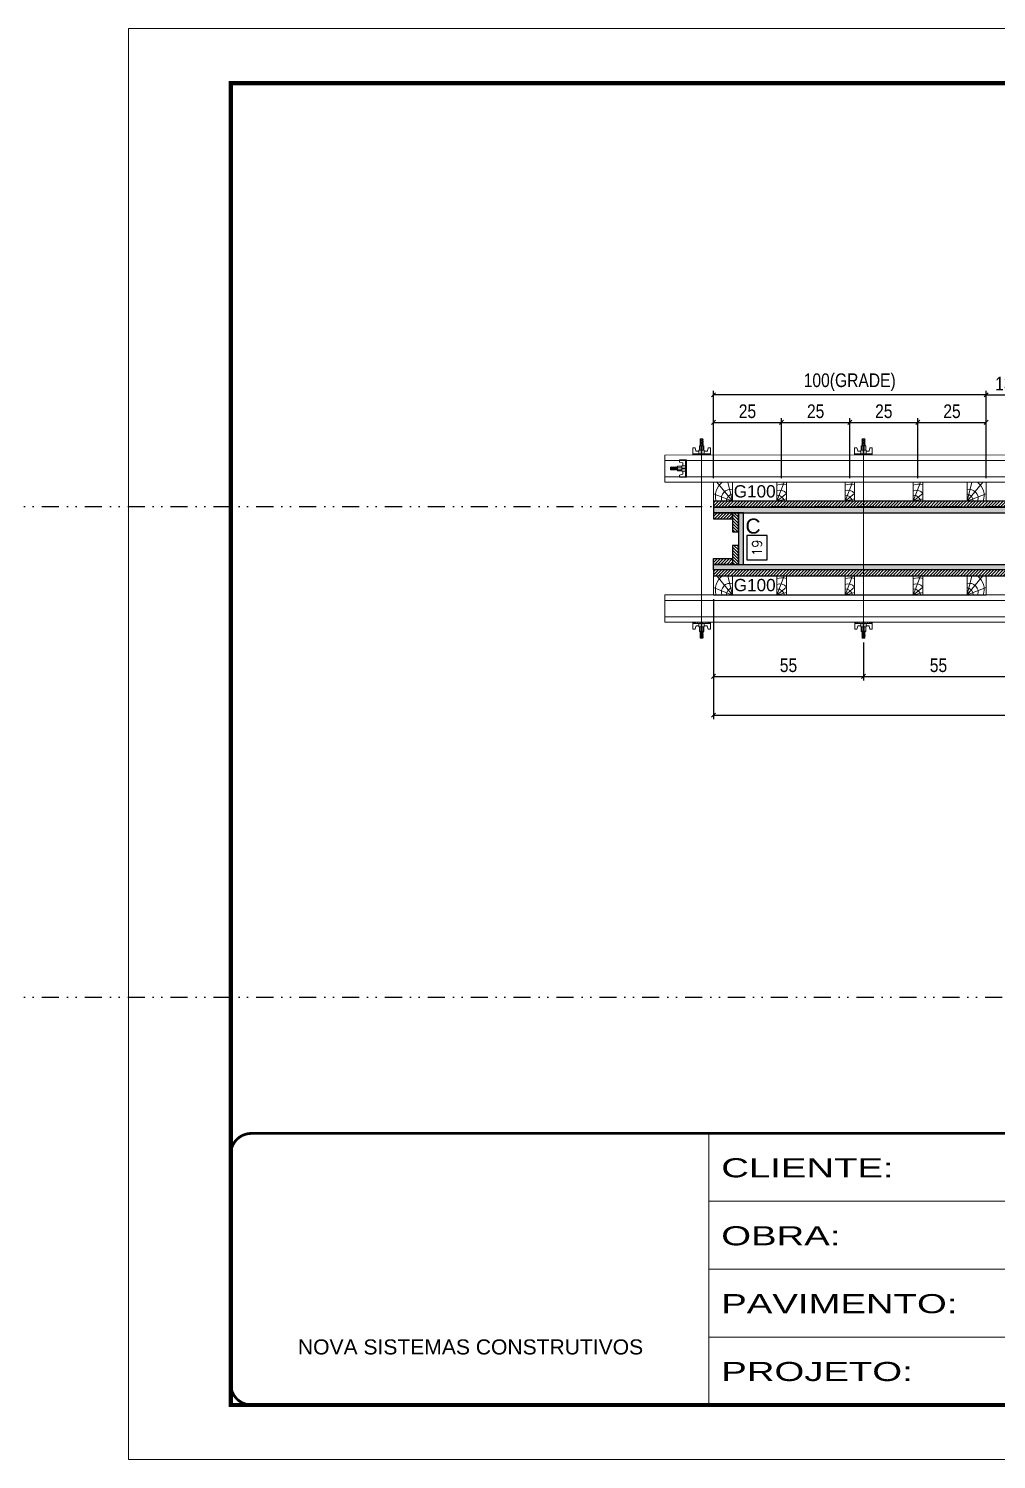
# Model space of a CAD drawing. Extents: x 13513 to 27878, y -21631 to 6985.
# Drawn here: x 15939 to 16648, y 192 to 1242 of the extents above; entities that cross this region are included whole.
import ezdxf
from ezdxf.enums import TextEntityAlignment as Align

# ---------------------------------------------------------------- set-up
doc = ezdxf.new("R2010")
doc.units = 0
for name, pattern in [('CONTINUO', [0]), ('DASHED', [0.75, 0.5, -0.25]), ('DIVIDE2', [0.625, 0.25, -0.125, 0, -0.125, 0, -0.125])]:
    doc.linetypes.add(name, pattern=pattern)
for name, color, linetype in [('CHAPA', 1, 'Continuous'), ('COTA', 241, 'Continuous'), ('Nível', 160, 'Continuous'), ('SARRAFO', 251, 'Continuous'), ('TEXTO_GERAL', 7, 'Continuous')]:
    doc.layers.add(name, color=color, linetype=linetype)
for name, color, linetype, lineweight in [('Folhas', 255, 'Continuous', 9), ('Hachura', 251, 'Continuous', 9), ('Madeira', 126, 'Continuous', 18), ('Perfil Metálico', 224, 'Continuous', 18), ('SARRAFO DE PRESSAO', 251, 'DASHED', 9)]:
    doc.layers.add(name, color=color, linetype=linetype, lineweight=lineweight)
doc.styles.add('ARIAL', font='arial.ttf')
doc.styles.add('COTA TECNICA 2X', font='techl___.ttf', dxfattribs={"height": 10})
doc.styles.add('ROMANS', font='romans.shx')
doc.styles.add('SANSSERIF', font='sas_____.pfb')
doc.styles.add('Tecnologia', font='')
doc.styles.get('Tecnologia').set_extended_font_data('Forgotten Futurist')
doc.dimstyles.new('SECAO PILAR', dxfattribs={"dimtxt": 10, "dimasz": 3, "dimexe": 3, "dimexo": 3, "dimgap": 3, "dimtad": 1, "dimdec": 1, "dimlfac": 0.5, "dimzin": 12, "dimdsep": 46, "dimtxsty": 'COTA TECNICA 2X', "dimblk1": 'OBLIQUE', "dimblk2": 'OBLIQUE', "dimsah": 1, "dimcen": 0.9, "dimclrd": 256, "dimclre": 256, "dimclrt": 256, "dimadec": 1, "dimazin": 3, "dimtfac": 1, "dimtdec": 1, "dimtmove": 0, "dimatfit": 3, "dimfxl": 1, "dimtolj": 1, "dimtzin": 12, "dimarcsym": 0})
doc.dimstyles.new('SECÇÃO 2', dxfattribs={"dimtxt": 7, "dimasz": 6, "dimexe": 0.18, "dimexo": 2, "dimgap": -4, "dimtad": 3, "dimdec": 1, "dimlfac": 0.5, "dimzin": 12, "dimdsep": 46, "dimtxsty": 'ROMANS', "dimblk": 'ARCHTICK', "dimcen": 0.09, "dimse1": 1, "dimse2": 1, "dimsd1": 1, "dimsd2": 1, "dimclrd": 180, "dimclre": 5, "dimclrt": 1, "dimadec": 0, "dimazin": 3, "dimtfac": 1, "dimtdec": 1, "dimtofl": 0, "dimtmove": 0, "dimatfit": 3, "dimldrblk": 'ARCHTICK', "dimfxl": 1, "dimtolj": 1, "dimtzin": 0, "dimarcsym": 0})
pattern_1 = [(225, (7317.0154, -22042.8084), (1.12253202, -1.12253202), [])]

# ---------------------------------------------------------------- blocks, each defined once
blk = doc.blocks.new('9999999999')
at = {"color": 30, "linetype": 'CONTINUO'}
for p, q in [((98564.6, 34230.2), (98564.6, 34429.4)), ((98564.6, 34379.6), (99584, 34379.6)), ((98564.6, 34329.8), (99488, 34329.8)), ((99584, 34329.8), (99488, 34329.8)), ((99488, 34329.8), (99488, 34230.2)), ((98564.6, 34280), (99488, 34280))]:
    blk.add_line(p, q, dxfattribs=at)
at = {"color": 30, "linetype": 'CONTINUO', "const_width": 2}
blk.add_lwpolyline([(99584, 34230.2), (99584, 34414.4, 0.414214), (99569, 34429.4), (98229, 34429.4, 0.414214), (98214, 34414.4), (98214, 34245.2, 0.414214), (98229, 34230.2), (99584, 34230.2)], format="xyb", dxfattribs=at)
at = {"layer": 'Folhas'}
blk.add_lwpolyline([(98139, 34190.2), (99624, 34190.2), (99624, 35240.2), (98139, 35240.2)], close=True, dxfattribs=at)
at = {"layer": 'Folhas', "color": 30, "const_width": 3}
blk.add_lwpolyline([(98214, 34230.2), (99584, 34230.2), (99584, 35200.2), (98214, 35200.2)], close=True, dxfattribs=at)
at = {"color": 7, "linetype": 'Continuous', "ltscale": 5, "style": 'ARIAL'}
for s, height, p in [('SKR', 15.48, (98837.7, 34393.1)), ('LEAF LOEFGREN', 15.483, (98837.7, 34343.3)), ('2° SUBSOLO INFERIOR', 15.483, (98837.7, 34293.5)), ('NOVA SISTEMAS CONSTRUTIVOS', 11.059, (98263.2, 34267.2)), ('PILARES', 15.48, (98837.7, 34243.7))]:
    blk.add_text(s, height=height, dxfattribs=at).set_placement(p)
at = {"layer": 'Folhas', "color": 7, "style": 'Tecnologia', "width": 1.5}
for s, p in [('CLIENTE:', (98573.7, 34397.2)), ('OBRA:', (98573.7, 34347.3)), ('PAVIMENTO:', (98573.7, 34297.5)), ('PROJETO:', (98573.7, 34247.7))]:
    blk.add_text(s, height=14, dxfattribs=at).set_placement(p)
blk = doc.blocks.new('*D1472')
at = {"layer": 'COTA', "color": 180, "lineweight": -2, "transparency": 16777216}
for p, q in [((16480.4, 869.9), (16465.4, 869.9)), ((16465.4, 869.9), (16465.4, 851.9)), ((16480.4, 851.9), (16480.4, 869.9)), ((16465.4, 851.9), (16480.4, 851.9))]:
    blk.add_line(p, q, dxfattribs=at)
at = {"layer": 'Defpoints', "color": 0, "transparency": 16777216}
for p in [(16480.3, 886.6), (16480.3, 848.6), (16484.4, 848.6)]:
    blk.add_point(p, dxfattribs=at)
at = {"layer": 'COTA', "color": 1, "transparency": 16777216, "insert": (16472.9, 860.9), "char_height": 7, "attachment_point": 5, "rotation": 90, "style": 'ROMANS'}
blk.add_mtext('\\A1;19', dxfattribs=at)
blk = doc.blocks.new('_ArchTick')
at = {"color": 0, "linetype": 'ByBlock', "const_width": 0.15}
blk.add_lwpolyline([(-0.5, -0.5), (0.5, 0.5)], dxfattribs=at)
blk = doc.blocks.new('*D1473')
at = {"layer": 'COTA', "color": 180, "lineweight": -2, "transparency": 16777216}
for p, q in [((16769.4, 867.6), (16743.7, 867.6)), ((16743.7, 867.6), (16743.7, 852.6)), ((16769.4, 852.6), (16769.4, 867.6)), ((16743.7, 852.6), (16769.4, 852.6))]:
    blk.add_line(p, q, dxfattribs=at)
at = {"layer": 'Defpoints', "color": 0, "transparency": 16777216}
for p in [(16463, 848.6), (17081, 848.6), (17081, 848.6)]:
    blk.add_point(p, dxfattribs=at)
at = {"layer": 'COTA', "color": 1, "transparency": 16777216, "insert": (16756.6, 860.1), "char_height": 7, "attachment_point": 5, "style": 'ROMANS'}
blk.add_mtext('\\A1;309', dxfattribs=at)
blk = doc.blocks.new('_Oblique')
at = {"color": 0, "linetype": 'ByBlock', "lineweight": -2}
blk.add_line((-0.5, -0.5), (0.5, 0.5), dxfattribs=at)
blk = doc.blocks.new('*D1474')
at = {"layer": 'COTA', "lineweight": -2, "transparency": 16777216}
for p, q in [((16441, 823.2), (16441, 735)), ((17103, 823.2), (17103, 735)), ((16441, 738), (17103, 738))]:
    blk.add_line(p, q, dxfattribs=at)
at = {"layer": 'Defpoints', "color": 0, "transparency": 16777216}
for p in [(16441, 826.2), (17103, 826.2), (17103, 738)]:
    blk.add_point(p, dxfattribs=at)
at = {"layer": 'COTA', "lineweight": -2, "transparency": 16777216, "xscale": 3, "yscale": 3, "zscale": 3, "rotation": 180}
blk.add_blockref('_Oblique', (16441, 738), dxfattribs=at)
at = {"layer": 'COTA', "lineweight": -2, "transparency": 16777216, "xscale": 3, "yscale": 3, "zscale": 3}
blk.add_blockref('_Oblique', (17103, 738), dxfattribs=at)
at = {"layer": 'COTA', "transparency": 16777216, "insert": (16772, 746.3), "char_height": 10, "attachment_point": 5, "style": 'COTA TECNICA 2X'}
blk.add_mtext('\\A1;331 - PAINEL', dxfattribs=at)
blk = doc.blocks.new('*D1475')
at = {"layer": 'COTA', "lineweight": -2, "transparency": 16777216}
for p, q in [((16441, 823.2), (16441, 763.5)), ((16551, 791.4), (16551, 763.5)), ((16441, 766.5), (16551, 766.5))]:
    blk.add_line(p, q, dxfattribs=at)
at = {"layer": 'Defpoints', "color": 0, "transparency": 16777216}
for p in [(16441, 826.2), (16551, 794.4), (16551, 766.5)]:
    blk.add_point(p, dxfattribs=at)
at = {"layer": 'COTA', "lineweight": -2, "transparency": 16777216, "xscale": 3, "yscale": 3, "zscale": 3, "rotation": 180}
blk.add_blockref('_Oblique', (16441, 766.5), dxfattribs=at)
at = {"layer": 'COTA', "lineweight": -2, "transparency": 16777216, "xscale": 3, "yscale": 3, "zscale": 3}
blk.add_blockref('_Oblique', (16551, 766.5), dxfattribs=at)
at = {"layer": 'COTA', "transparency": 16777216, "insert": (16496, 774.6), "char_height": 10, "attachment_point": 5, "style": 'COTA TECNICA 2X'}
blk.add_mtext('\\A1;55', dxfattribs=at)
blk = doc.blocks.new('C')
at = {"layer": 'Hachura', "color": 0}
for p, q in [((0, 3.22), (0, -3.22)), ((0.45, 3.22), (0, 3.22)), ((0.46, 3.16), (0, 3.16)), ((0.46, 3.05), (0, 3.05)), ((0.46, 2.88), (0, 2.88)), ((0, 2.75), (0, -1.16)), ((0.46, 2.65), (0, 2.65)), ((0.46, 2.23), (0, 2.23)), ((0.46, 1.51), (0, 1.51)), ((0.39, 0.49), (0.17, 0.49)), ((0.45, -3.23), (0.45, 3.22)), ((0.45, 3.22), (2.58, 3.22)), ((1.74, 0.97), (0.45, 0.97)), ((1.45, 0.1), (0.45, 0.1)), ((1.35, 1.94), (1.35, 0.96)), ((2.58, 2.39), (1.47, 2.09)), ((1.74, -0.97), (1.74, 0.97)), ((1.74, 0.97), (1.74, 0.84)), ((1.74, 0.97), (1.74, 0.84)), ((1.74, 0.84), (3.35, 0.84)), ((3.35, 0.45), (1.74, 0.45)), ((2.58, 3.22), (2.58, 2.39)), ((3.32, 0.84), (3.32, -0.84)), ((3.35, 0.84), (3.35, -0.84)), ((3.68, 0.45), (3.35, 0.45)), ((3.84, -0.52), (3.35, 0.45)), ((3.35, 0.06), (3.67, -0.57)), ((3.68, 0.45), (4.16, -0.52)), ((3.72, 0.5), (4.25, -0.57)), ((4.37, -0.55), (3.83, 0.53)), ((4.15, 0.45), (3.93, 0.45)), ((4.42, -0.52), (3.93, 0.45)), ((4.15, 0.45), (4.26, 0.45)), ((4.26, 0.45), (4.74, -0.52)), ((4.3, 0.5), (4.83, -0.57)), ((4.95, -0.55), (4.41, 0.53)), ((4.51, 0.45), (4.84, 0.45)), ((5, -0.52), (4.51, 0.45)), ((4.84, 0.45), (5.32, -0.52)), ((4.88, 0.5), (5.41, -0.57)), ((5.53, -0.55), (4.99, 0.53)), ((5.58, -0.52), (5.09, 0.45)), ((5.42, 0.45), (5.09, 0.45)), ((5.58, -0.52), (5.09, 0.45)), ((5.42, 0.45), (5.74, -0.19)), ((5.46, 0.5), (5.74, -0.07)), ((5.74, 0.19), (5.57, 0.53)), ((5.74, 0.32), (5.68, 0.45)), ((5.68, 0.45), (5.74, 0.45)), ((5.74, 0.45), (5.9, 0.29)), ((5.74, 0.45), (5.74, -0.52)), ((5.9, -0.36), (5.9, 0.29)), ((0.45, 0), (0, 0)), ((0.46, -1.52), (0, -1.52)), ((0.46, -2.23), (0, -2.23)), ((0.46, -2.65), (0, -2.65)), ((0.46, -2.88), (0, -2.88)), ((0.46, -3.05), (0, -3.05)), ((0.46, -3.16), (0, -3.16)), ((0, -3.22), (2.57, -3.22)), ((0.08, -0.48), (0.29, -0.48)), ((0.29, -0.48), (0.4, -0.48)), ((0.45, 0), (0.45, -0.97)), ((0.45, -0.16), (1.45, -0.16)), ((0.45, -0.65), (0.45, -0.32)), ((0.45, -3.23), (0.45, -0.65)), ((0.45, -0.97), (1.74, -0.97)), ((1.35, -1.94), (1.35, -0.97)), ((2.58, -2.39), (1.47, -2.1)), ((3.35, -0.32), (1.74, -0.32)), ((3.35, -0.84), (1.74, -0.84)), ((2.58, -3.23), (2.58, -2.39)), ((3.35, -0.07), (3.58, -0.52)), ((3.35, -0.52), (3.58, -0.52)), ((3.84, -0.52), (4.16, -0.52)), ((4.42, -0.52), (4.74, -0.52)), ((4.63, -0.52), (4.74, -0.52)), ((5, -0.52), (5.32, -0.52)), ((5.58, -0.52), (5.74, -0.52)), ((5.74, -0.52), (5.9, -0.36)), ((5.74, -0.52), (5.74, -0.52))]:
    blk.add_line(p, q, dxfattribs=at)
for centre, radius, start, end in [((1.52, 1.94), 0.161, 104.7436, 180), ((1.44, -0.03), 0.129, 272.695, 87.305), ((3.81, 0.39), 0.143, 25.5688, 154.4312), ((4.39, 0.39), 0.143, 25.5688, 154.4312), ((4.97, 0.39), 0.143, 25.5688, 154.4312), ((5.55, 0.39), 0.143, 25.5688, 154.4312), ((0.17, -0.37), 0.174, 221.744, 317.8592), ((1.52, -1.94), 0.161, 180, 255.2564), ((3.71, -0.4), 0.174, 222.1408, 318.256), ((4.29, -0.4), 0.174, 222.1408, 318.256), ((4.87, -0.4), 0.174, 222.1408, 318.256), ((5.45, -0.4), 0.174, 222.1408, 318.256), ((5.61, -0.4), 0.174, 317.8592, 318.256)]:
    blk.add_arc(centre, radius, start, end, dxfattribs=at)
blk = doc.blocks.new('*D1496')
at = {"layer": 'COTA', "lineweight": -2, "transparency": 16777216}
for p, q in [((16551, 791.4), (16551, 763.5)), ((16661, 791.4), (16661, 763.5)), ((16551, 766.5), (16661, 766.5))]:
    blk.add_line(p, q, dxfattribs=at)
at = {"layer": 'Defpoints', "color": 0, "transparency": 16777216}
for p in [(16551, 794.4), (16661, 794.4), (16661, 766.5)]:
    blk.add_point(p, dxfattribs=at)
at = {"layer": 'COTA', "lineweight": -2, "transparency": 16777216, "xscale": 3, "yscale": 3, "zscale": 3, "rotation": 180}
blk.add_blockref('_Oblique', (16551, 766.5), dxfattribs=at)
at = {"layer": 'COTA', "lineweight": -2, "transparency": 16777216, "xscale": 3, "yscale": 3, "zscale": 3}
blk.add_blockref('_Oblique', (16661, 766.5), dxfattribs=at)
at = {"layer": 'COTA', "transparency": 16777216, "insert": (16606, 774.6), "char_height": 10, "attachment_point": 5, "style": 'COTA TECNICA 2X'}
blk.add_mtext('\\A1;55', dxfattribs=at)
blk = doc.blocks.new('PONTALETE')
at = {"layer": 'Madeira'}
for q in [(2.71, 7), (7, 5.76), (7, 1.74)]:
    blk.add_line((0, 0), q, dxfattribs=at)
blk.add_lwpolyline([(0, 0), (7, 0), (7, 7), (0, 7)], close=True, dxfattribs=at)
for centre, radius, start, end in [((2.04, 0.06), 6.23, 37.2818, 109.0913), ((1.09, 0.9), 3.19, 343.603, 109.9847), ((-0.21, -0.78), 3.09, 14.6322, 86.0383)]:
    blk.add_arc(centre, radius, start, end, dxfattribs=at)
blk = doc.blocks.new('MEIO PONTALETE')
at = {"layer": 'Madeira'}
for q in [(2.71, 7), (3.5, 2.88), (3.5, 0.87)]:
    blk.add_line((0, 0), q, dxfattribs=at)
blk.add_lwpolyline([(0, 0), (3.5, 0), (3.5, 7), (0, 7)], close=True, dxfattribs=at)
for centre, radius, start, end in [((2.04, 0.06), 6.23, 76.4499, 109.0913), ((1.09, 0.9), 3.19, 40.9063, 109.9847), ((-0.21, -0.78), 3.09, 14.6322, 86.0383)]:
    blk.add_arc(centre, radius, start, end, dxfattribs=at)
blk = doc.blocks.new('*D1477')
at = {"layer": 'COTA', "lineweight": -2, "transparency": 16777216}
for p, q in [((16440.9, 911.9), (16440.9, 955.9)), ((16490.9, 911.9), (16490.9, 955.9)), ((16440.9, 952.9), (16490.9, 952.9))]:
    blk.add_line(p, q, dxfattribs=at)
at = {"layer": 'Defpoints', "color": 0, "transparency": 16777216}
for p in [(16490.9, 952.9), (16440.9, 908.9), (16490.9, 908.9)]:
    blk.add_point(p, dxfattribs=at)
at = {"layer": 'COTA', "lineweight": -2, "transparency": 16777216, "xscale": 3, "yscale": 3, "zscale": 3, "rotation": 180}
blk.add_blockref('_Oblique', (16440.9, 952.9), dxfattribs=at)
at = {"layer": 'COTA', "lineweight": -2, "transparency": 16777216, "xscale": 3, "yscale": 3, "zscale": 3}
blk.add_blockref('_Oblique', (16490.9, 952.9), dxfattribs=at)
at = {"layer": 'COTA', "transparency": 16777216, "insert": (16465.9, 961), "char_height": 10, "attachment_point": 5, "style": 'COTA TECNICA 2X'}
blk.add_mtext('\\A1;25', dxfattribs=at)
blk = doc.blocks.new('*D1478')
at = {"layer": 'COTA', "lineweight": -2, "transparency": 16777216}
for p, q in [((16440.9, 911.9), (16440.9, 976.1)), ((16640.9, 973.1), (16440.9, 973.1)), ((16640.9, 911.9), (16640.9, 976.1))]:
    blk.add_line(p, q, dxfattribs=at)
at = {"layer": 'Defpoints', "color": 0, "transparency": 16777216}
for p in [(16440.9, 973.1), (16440.9, 908.9), (16640.9, 908.9)]:
    blk.add_point(p, dxfattribs=at)
at = {"layer": 'COTA', "lineweight": -2, "transparency": 16777216, "xscale": 3, "yscale": 3, "zscale": 3, "rotation": 180}
blk.add_blockref('_Oblique', (16440.9, 973.1), dxfattribs=at)
at = {"layer": 'COTA', "lineweight": -2, "transparency": 16777216, "xscale": 3, "yscale": 3, "zscale": 3}
blk.add_blockref('_Oblique', (16640.9, 973.1), dxfattribs=at)
at = {"layer": 'COTA', "transparency": 16777216, "insert": (16540.9, 982.3), "char_height": 10, "attachment_point": 5, "style": 'COTA TECNICA 2X'}
blk.add_mtext('\\A1;100(GRADE)', dxfattribs=at)
blk = doc.blocks.new('*D1479')
at = {"layer": 'COTA', "lineweight": -2, "transparency": 16777216}
for p, q in [((16490.9, 911.9), (16490.9, 955.9)), ((16540.9, 911.9), (16540.9, 955.9)), ((16490.9, 952.9), (16540.9, 952.9))]:
    blk.add_line(p, q, dxfattribs=at)
at = {"layer": 'Defpoints', "color": 0, "transparency": 16777216}
for p in [(16540.9, 952.9), (16490.9, 908.9), (16540.9, 908.9)]:
    blk.add_point(p, dxfattribs=at)
at = {"layer": 'COTA', "lineweight": -2, "transparency": 16777216, "xscale": 3, "yscale": 3, "zscale": 3, "rotation": 180}
blk.add_blockref('_Oblique', (16490.9, 952.9), dxfattribs=at)
at = {"layer": 'COTA', "lineweight": -2, "transparency": 16777216, "xscale": 3, "yscale": 3, "zscale": 3}
blk.add_blockref('_Oblique', (16540.9, 952.9), dxfattribs=at)
at = {"layer": 'COTA', "transparency": 16777216, "insert": (16515.9, 961), "char_height": 10, "attachment_point": 5, "style": 'COTA TECNICA 2X'}
blk.add_mtext('\\A1;25', dxfattribs=at)
blk = doc.blocks.new('*D1480')
at = {"layer": 'COTA', "lineweight": -2, "transparency": 16777216}
for p, q in [((16540.9, 911.9), (16540.9, 955.9)), ((16590.9, 911.9), (16590.9, 955.9)), ((16540.9, 952.9), (16590.9, 952.9))]:
    blk.add_line(p, q, dxfattribs=at)
at = {"layer": 'Defpoints', "color": 0, "transparency": 16777216}
for p in [(16590.9, 952.9), (16540.9, 908.9), (16590.9, 908.9)]:
    blk.add_point(p, dxfattribs=at)
at = {"layer": 'COTA', "lineweight": -2, "transparency": 16777216, "xscale": 3, "yscale": 3, "zscale": 3, "rotation": 180}
blk.add_blockref('_Oblique', (16540.9, 952.9), dxfattribs=at)
at = {"layer": 'COTA', "lineweight": -2, "transparency": 16777216, "xscale": 3, "yscale": 3, "zscale": 3}
blk.add_blockref('_Oblique', (16590.9, 952.9), dxfattribs=at)
at = {"layer": 'COTA', "transparency": 16777216, "insert": (16565.9, 961), "char_height": 10, "attachment_point": 5, "style": 'COTA TECNICA 2X'}
blk.add_mtext('\\A1;25', dxfattribs=at)
blk = doc.blocks.new('*D1481')
at = {"layer": 'COTA', "lineweight": -2, "transparency": 16777216}
for p, q in [((16590.9, 911.9), (16590.9, 955.9)), ((16640.9, 911.9), (16640.9, 955.9)), ((16590.9, 952.9), (16640.9, 952.9))]:
    blk.add_line(p, q, dxfattribs=at)
at = {"layer": 'Defpoints', "color": 0, "transparency": 16777216}
for p in [(16640.9, 952.9), (16590.9, 908.9), (16640.9, 908.9)]:
    blk.add_point(p, dxfattribs=at)
at = {"layer": 'COTA', "lineweight": -2, "transparency": 16777216, "xscale": 3, "yscale": 3, "zscale": 3, "rotation": 180}
blk.add_blockref('_Oblique', (16590.9, 952.9), dxfattribs=at)
at = {"layer": 'COTA', "lineweight": -2, "transparency": 16777216, "xscale": 3, "yscale": 3, "zscale": 3}
blk.add_blockref('_Oblique', (16640.9, 952.9), dxfattribs=at)
at = {"layer": 'COTA', "transparency": 16777216, "insert": (16615.9, 961), "char_height": 10, "attachment_point": 5, "style": 'COTA TECNICA 2X'}
blk.add_mtext('\\A1;25', dxfattribs=at)
blk = doc.blocks.new('*D1482')
at = {"layer": 'COTA', "lineweight": -2, "transparency": 16777216}
for p, q in [((16640.9, 911.9), (16640.9, 976.1)), ((16640.9, 973.1), (16667, 973.1)), ((16667, 912), (16667, 976.1))]:
    blk.add_line(p, q, dxfattribs=at)
at = {"layer": 'Defpoints', "color": 0, "transparency": 16777216}
for p in [(16667, 973.1), (16640.9, 908.9), (16667, 909)]:
    blk.add_point(p, dxfattribs=at)
at = {"layer": 'COTA', "lineweight": -2, "transparency": 16777216, "xscale": 3, "yscale": 3, "zscale": 3, "rotation": 180}
blk.add_blockref('_Oblique', (16640.9, 973.1), dxfattribs=at)
at = {"layer": 'COTA', "lineweight": -2, "transparency": 16777216, "xscale": 3, "yscale": 3, "zscale": 3}
blk.add_blockref('_Oblique', (16667, 973.1), dxfattribs=at)
at = {"layer": 'COTA', "transparency": 16777216, "insert": (16654, 981.3), "char_height": 10, "attachment_point": 5, "style": 'COTA TECNICA 2X'}
blk.add_mtext('\\A1;13', dxfattribs=at)

msp = doc.modelspace()

# ---------------------------------------------------------------- hatches: boundary and pattern name
at = {"layer": 'Hachura'}
h = msp.add_hatch(dxfattribs=at)
h.set_pattern_fill('ANSI31', color=256, scale=0.5, angle=180, style=0)
h.set_pattern_definition([(225, (7329.0154, -22034.4084), (1.12253202, -1.12253202), [])])
h.paths.add_polyline_path([(17102.95, 895), (17102.97, 890.6), (16440.97, 890.59), (16440.97, 894.99)])
h = msp.add_hatch(color=256, dxfattribs=at)
h.dxf.hatch_style = 1
h.paths.add_polyline_path([(17102.97, 886.6), (17102.97, 890.6), (16440.97, 890.6), (16440.97, 886.6)])
h = msp.add_hatch(dxfattribs=at)
h.set_pattern_fill('ANSI31', color=256, scale=0.5, angle=180, style=0)
h.set_pattern_definition(pattern_1)
h.paths.add_polyline_path([(16454.97, 886.6), (16454.97, 882.2), (16440.97, 882.2), (16440.97, 886.6)])
h = msp.add_hatch(dxfattribs=at)
h.set_pattern_fill('ANSI31', color=256, scale=0.5, angle=270, style=0)
h.set_pattern_definition([(315, (39350.7754, -8616.3521), (1.12253202, 1.12253202), [])])
h.paths.add_polyline_path([(16459.37, 872.6), (16454.97, 872.6), (16454.97, 886.6), (16459.37, 886.6)])
h = msp.add_hatch(color=256, dxfattribs=at)
h.dxf.hatch_style = 1
h.paths.add_polyline_path([(16459.37, 848.6), (16462.97, 848.6), (16462.97, 886.6), (16459.37, 886.6)])
h = msp.add_hatch(dxfattribs=at)
h.set_pattern_fill('ANSI31', color=256, scale=0.5, angle=270, style=0)
h.set_pattern_definition([(315, (39350.7754, -8640.3521), (1.12253202, 1.12253202), [])])
h.paths.add_polyline_path([(16459.37, 848.6), (16454.97, 848.6), (16454.97, 862.6), (16459.37, 862.6)])
h = msp.add_hatch(dxfattribs=at)
h.set_pattern_fill('ANSI31', color=256, scale=0.5, angle=180, style=0)
h.set_pattern_definition(pattern_1)
h.paths.add_polyline_path([(16454.97, 848.6), (16454.97, 853), (16440.97, 853), (16440.97, 848.6)])
h = msp.add_hatch(color=256, dxfattribs=at)
h.dxf.hatch_style = 1
h.paths.add_polyline_path([(17102.97, 848.6), (17102.97, 844.6), (16440.97, 844.6), (16440.97, 848.6)])
h = msp.add_hatch(dxfattribs=at)
h.set_pattern_fill('ANSI31', color=256, scale=0.5, angle=180, style=0)
h.set_pattern_definition([(225, (7329.0154, -22084.8084), (1.12253202, -1.12253202), [])])
h.paths.add_polyline_path([(17102.97, 840.33), (17102.95, 844.6), (16440.97, 844.6), (16440.97, 844.6), (16440.97, 844.6), (16440.97, 840.2)])

# ---------------------------------------------------------------- linework, layer by layer
at = {"layer": 'CHAPA'}
for points in [[(17102.97, 886.6), (17102.97, 890.6), (16440.97, 890.6), (16440.97, 886.6)], [(16459.37, 848.6), (16462.97, 848.6), (16462.97, 886.6), (16459.37, 886.6)], [(17102.97, 848.6), (17102.97, 844.6), (16440.97, 844.6), (16440.97, 848.6)]]:
    msp.add_lwpolyline(points, close=True, dxfattribs=at)
at = {"layer": 'Hachura'}
for p, q in [((16432.28, 795.43), (16432.28, 935.97)), ((16550.97, 795.43), (16550.97, 935.97))]:
    msp.add_line(p, q, dxfattribs=at)
at = {"layer": 'Madeira'}
for points in [[(16440.95, 894.98), (16440.97, 908.98), (16640.96, 908.97), (16640.94, 894.97)], [(16440.95, 826.19), (16440.97, 840.19), (16640.96, 840.19), (16640.94, 826.19)]]:
    msp.add_lwpolyline(points, close=True, dxfattribs=at)
at = {"layer": 'Nível', "color": 4, "linetype": 'DIVIDE2', "ltscale": 50}
for p, q in [((13526.77, 891.13), (21431.15, 891.13)), ((13526.77, 531.13), (21531.15, 531.13))]:
    msp.add_line(p, q, dxfattribs=at)
at = {"layer": 'Perfil Metálico'}
for p, q in [((17138.69, 924.94), (16405.25, 924.94)), ((17138.69, 912.94), (16405.25, 912.94)), ((17138.69, 822.2), (16405.25, 822.2)), ((17138.69, 810.2), (16405.25, 810.2))]:
    msp.add_line(p, q, dxfattribs=at)
for points in [[(17138.69, 909), (17138.69, 929), (16405.25, 928.94), (16405.25, 908.94)], [(16405.25, 826.2), (16405.25, 806.2), (17138.69, 806.26), (17138.69, 826.26)]]:
    msp.add_lwpolyline(points, close=True, dxfattribs=at)
at = {"layer": 'SARRAFO'}
for points in [[(16440.97, 890.6), (17102.97, 890.6), (17102.95, 895), (16440.97, 895)], [(16440.97, 890.6), (17102.97, 890.6), (17102.95, 895), (16440.97, 895)], [(16440.97, 882.2), (16454.97, 882.2), (16454.97, 886.6), (16440.97, 886.6)], [(16440.97, 882.2), (16454.97, 882.2), (16454.97, 886.6), (16440.97, 886.6)], [(16454.97, 886.6), (16454.97, 872.6), (16459.37, 872.6), (16459.37, 886.6)], [(16454.97, 886.6), (16454.97, 872.6), (16459.37, 872.6), (16459.37, 886.6)], [(16454.97, 862.6), (16454.97, 848.6), (16459.37, 848.6), (16459.37, 862.6)], [(16454.97, 862.6), (16454.97, 848.6), (16459.37, 848.6), (16459.37, 862.6)], [(16440.97, 853), (16454.97, 853), (16454.97, 848.6), (16440.97, 848.6)], [(16440.97, 853), (16454.97, 853), (16454.97, 848.6), (16440.97, 848.6)], [(16440.97, 840.2), (17102.97, 840.2), (17102.95, 844.6), (16440.97, 844.6)], [(16440.97, 840.2), (17102.97, 840.2), (17102.95, 844.6), (16440.97, 844.6)]]:
    msp.add_lwpolyline(points, close=True, dxfattribs=at)

# ---------------------------------------------------------------- block references
at = {"layer": 'Hachura', "linetype": 'Continuous', "yscale": 2, "zscale": 2}
for p, xscale, rotation in [((16432.29, 928.97), -2, 270), ((16550.96, 928.97), 2, 90.00000000000001), ((16421.28, 919), 2, 180), ((16432.28, 806.23), 2, 270), ((16550.97, 806.23), -2, 90)]:
    msp.add_blockref('C', p, dxfattribs=dict(at, xscale=xscale, rotation=rotation))
at = {"layer": 'Madeira'}
for name, p, xscale, yscale, zscale, rotation in [('PONTALETE', (16454.95, 894.97), 2, 2, 2, 89.93708930310329), ('MEIO PONTALETE', (16487.45, 894.98), 1.999999997962732, 1.999999997962732, 1.999999997962732, 359.9370893031033), ('MEIO PONTALETE', (16537.45, 894.98), 1.999999997962732, 1.999999997962732, 1.999999997962732, 359.9370893031033), ('MEIO PONTALETE', (16587.45, 894.98), 1.999999997962732, 1.999999997962732, 1.999999997962732, 359.9370893031033), ('PONTALETE', (16626.94, 894.99), -2, 2, 2, 269.9370893031033), ('PONTALETE', (16454.95, 826.18), 2, 2, 2, 89.93708930310329), ('MEIO PONTALETE', (16487.45, 826.19), 1.999999997962732, 1.999999997962732, 1.999999997962732, 359.9370893031033), ('MEIO PONTALETE', (16537.45, 826.19), 1.999999997962732, 1.999999997962732, 1.999999997962732, 359.9370893031033), ('MEIO PONTALETE', (16587.45, 826.19), 1.999999997962732, 1.999999997962732, 1.999999997962732, 359.9370893031033), ('PONTALETE', (16626.94, 826.2), -2, 2, 2, 269.9370893031033)]:
    msp.add_blockref(name, p, dxfattribs=dict(at, xscale=xscale, yscale=yscale, zscale=zscale, rotation=rotation))
at = {"layer": 'SARRAFO DE PRESSAO', "color": 6, "linetype": 'ByBlock'}
msp.add_blockref('9999999999', (-82127.01, -33998.35), dxfattribs=at)

# ---------------------------------------------------------------- texts
at = {"layer": 'TEXTO_GERAL', "color": 0, "linetype": 'Continuous', "style": 'SANSSERIF'}
for p in [(16455.81, 902.28), (16455.81, 833.49)]:
    msp.add_text('G100', height=9, dxfattribs=at).set_placement(p, align=Align.MIDDLE_LEFT)
at = {"layer": 'TEXTO_GERAL', "style": 'ARIAL'}
msp.add_text('C', height=11, dxfattribs=at).set_placement((16469.98, 876.79), align=Align.MIDDLE_CENTER)

# ---------------------------------------------------------------- dimensions: what is measured, and where the dimension line sits
at = {"layer": 'COTA'}
for base, p1, p2, text, picture, middle in [((16440.95, 973.07), (16640.94, 908.92), (16440.95, 908.94), '<>(GRADE)', '*D1478', (16540.94, 982.29)), ((17102.97, 738.04), (16440.97, 826.21), (17102.97, 826.25), '<> - PAINEL', '*D1474', (16771.97, 746.26))]:
    dim = msp.add_linear_dim(base=base, p1=p1, p2=p2, text=text, dimstyle='SECAO PILAR', dxfattribs=at)
    dim.commit()
    dim.dimension.update_dxf_attribs({"geometry": picture, "text_midpoint": middle})
for base, p1, p2, dimstyle, picture, middle in [((16666.97, 973.07), (16640.94, 908.9), (16666.97, 908.96), 'SECAO PILAR', '*D1482', (16653.95, 973.07)), ((17080.97, 848.6), (16462.97, 848.6), (17080.97, 848.6), 'SECÇÃO 2', '*D1473', (16756.58, 848.6))]:
    dim = msp.add_linear_dim(base=base, p1=p1, p2=p2, dimstyle=dimstyle, dxfattribs=at)
    dim.commit()
    dim.dimension.update_dxf_attribs({"geometry": picture, "text_midpoint": middle, "dimtype": 160})
for base, p1, p2, picture, middle in [((16490.95, 952.87), (16440.95, 908.94), (16490.95, 908.93), '*D1477', (16465.95, 960.98)), ((16540.95, 952.87), (16490.95, 908.93), (16540.95, 908.93), '*D1479', (16515.95, 960.98)), ((16590.95, 952.87), (16540.95, 908.93), (16590.95, 908.93), '*D1480', (16565.95, 960.98)), ((16640.94, 952.87), (16590.95, 908.93), (16640.94, 908.93), '*D1481', (16615.94, 960.98)), ((16551.04, 766.46), (16440.97, 826.2), (16551.04, 794.43), '*D1475', (16496, 774.57)), ((16661.04, 766.46), (16551.04, 794.43), (16661.04, 794.43), '*D1496', (16606.04, 774.57))]:
    dim = msp.add_linear_dim(base=base, p1=p1, p2=p2, dimstyle='SECAO PILAR', dxfattribs=at)
    dim.commit()
    dim.dimension.update_dxf_attribs({"geometry": picture, "text_midpoint": middle})
dim = msp.add_linear_dim(base=(16484.38, 848.6), p1=(16480.29, 886.6), p2=(16480.29, 848.6), angle=270, dimstyle='SECÇÃO 2', dxfattribs=at)
dim.commit()
dim.dimension.update_dxf_attribs({"geometry": '*D1472', "text_midpoint": (16484.38, 860.91), "dimtype": 160})

doc.saveas('drawing.dxf')
